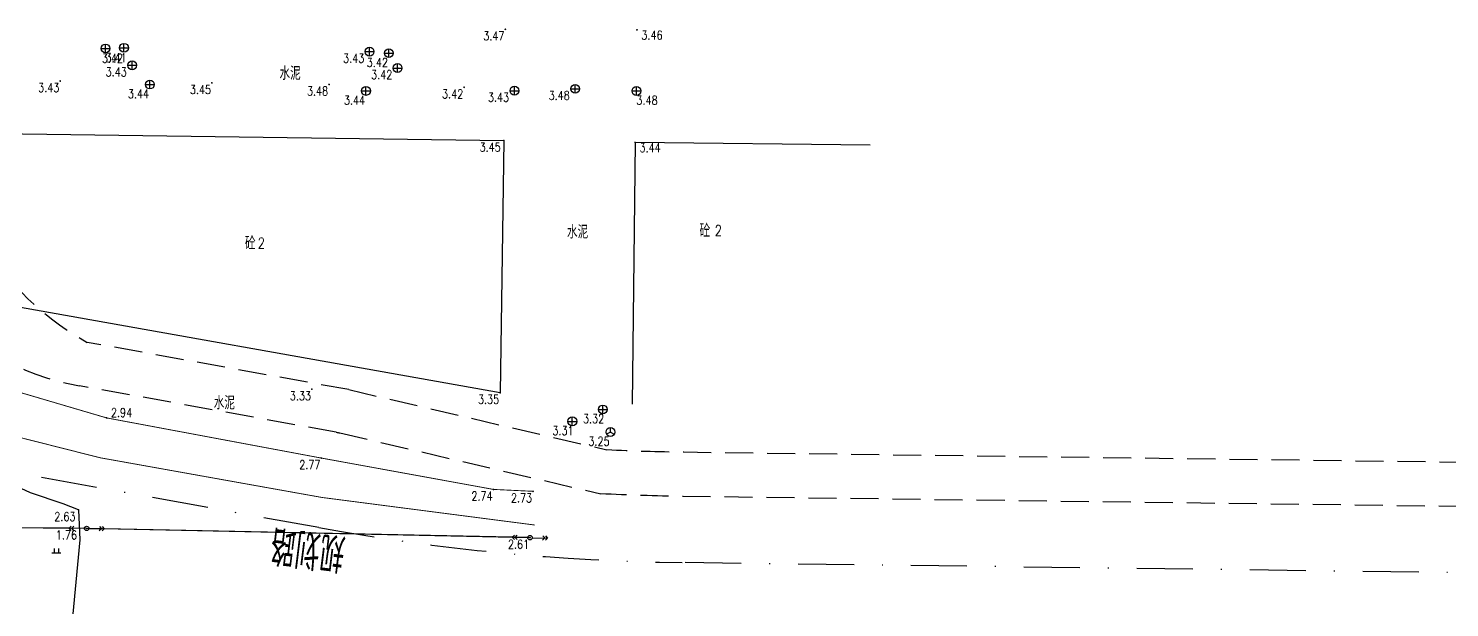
# Model space of a CAD drawing. Extents: x 500036 to 1001740, y 2543128 to 5086681.
# Drawn here: x 500819.1 to 500980.2, y 2544641.6 to 2544707.2 of the extents above; entities that cross this region are included whole.
import ezdxf
from ezdxf.enums import TextEntityAlignment as Align

# ---------------------------------------------------------------- set-up
doc = ezdxf.new("R2010")
doc.units = 0
doc.header["$LTSCALE"] = 0.5
doc.linetypes.add('DASHDOT', pattern=[25.4, 12.7, -6.35, 0, -6.35])
doc.linetypes.add('HIDDEN', pattern=[9.525, 6.35, -3.175])
doc.layers.get('0').update_dxf_attribs({"linetype": 'CONTINUOUS', "lineweight": 5})
for name, color, linetype in [('0-文字', 7, 'CONTINUOUS'), ('GCD', 8, 'CONTINUOUS'), ('L-道路中线', 6, 'DASHDOT'), ('地形图', 8, 'CONTINUOUS'), ('路基边线', 1, 'CONTINUOUS'), ('路面边线', 7, 'CONTINUOUS')]:
    doc.layers.add(name, color=color, linetype=linetype)
doc.styles.add('HZ', font='romans.shx', dxfattribs={"width": 0.8, "bigfont": 'hztxt.shx'})
doc.styles.get("Standard").update_dxf_attribs({"font": 'simplex1.shx', "width": 0.7, "bigfont": 'hztxt.shx'})
doc.linetypes.add('10421', pattern='A,2,[150,AAA.SHX,S=1,R=0,X=0,Y=1],1e-11', length=2)
doc.linetypes.add('1161', pattern='A,0,[149,AAA.SHX,S=0.15,R=0,X=0,Y=0],-1.6', length=1.6)

# ---------------------------------------------------------------- blocks, each defined once
blk = doc.blocks.new('gc013a')
at = {"linetype": 'Continuous'}
blk.add_line((0.5, 0), (4, 0), dxfattribs=at)
at = {"linetype": 'Continuous', "flags": 128}
for points in [[(2.88, 0.5), (3.38, 0), (2.88, -0.5)], [(3.5, 0.5), (4, 0), (3.5, -0.5)]]:
    blk.add_lwpolyline(points, dxfattribs=at)
blk = doc.blocks.new('gc048')
for q in [(-0.87, -0.5), (0, 1), (0.87, -0.5)]:
    blk.add_line((0, 0), q)
blk.add_circle((0, 0), 1)
blk = doc.blocks.new('gc043')
for p, q in [((-1, 0), (1, 0)), ((0, -1), (0, 1))]:
    blk.add_line(p, q)
blk.add_circle((0, 0), 1)
blk = doc.blocks.new('GC200')
at = {"linetype": 'Continuous', "const_width": 0.2, "flags": 128}
blk.add_lwpolyline([(-0.1, 0, 1), (0.1, 0, 1)], format="xyb", close=True, dxfattribs=at)
blk = doc.blocks.new('gc119')
for p, q in [((-1, 0), (1, 0)), ((-0.5, 1), (-0.5, 0)), ((0.5, 1), (0.5, 0))]:
    blk.add_line(p, q)
blk = doc.blocks.new('gc170')
at = {"linetype": 'Continuous'}
blk.add_circle((0, 0), 0.5, dxfattribs=at)

msp = doc.modelspace()

# ---------------------------------------------------------------- linework, layer by layer
at = {"layer": 'L-道路中线'}
msp.add_lwpolyline([(501053.45, 2544644.613), (500893.198, 2544646.695, -0.041449), (500852.01, 2544650.655), (500785.457, 2544662.675, 0.0265452), (500759.139, 2544665.999), (500527.527, 2544682.828), (500040.838, 2544652.965)], format="xyb", dxfattribs=at)
at = {"layer": '地形图', "linetype": 'Continuous'}
for p, q in [((500823.689, 2544650.587), (500778.485, 2544650.914)), ((500873.932, 2544649.561), (500827.689, 2544650.531))]:
    msp.add_line(p, q, dxfattribs=at)
at = {"layer": '地形图', "linetype": 'Continuous', "elevation": 3.391, "flags": 128}
msp.add_lwpolyline([(500812.619, 2544676.595), (500812.693, 2544681.259), (500812.822, 2544689.057), (500812.925, 2544695.381), (500872.964, 2544694.546), (500872.543, 2544665.949)], close=True, dxfattribs=at)
at = {"layer": '地形图', "linetype": 'Continuous', "elevation": 3.439, "flags": 128}
msp.add_lwpolyline([(500914.478, 2544694.022), (500887.844, 2544694.327), (500887.505, 2544664.66)], dxfattribs=at)
at = {"layer": '地形图', "linetype": 'Continuous', "const_width": 0.1, "flags": 128}
for points, elevation in [([(500683.183, 2544687.541), (500691.912, 2544686.53), (500695.529, 2544685.966), (500706.094, 2544683.832), (500722.063, 2544680.339), (500746.459, 2544674.682), (500773.961, 2544670.7), (500798.948, 2544665.735), (500827.195, 2544658.582), (500852.367, 2544654.077), (500876.489, 2544650.951)], 2.974), ([(500797.995, 2544674.519), (500805.125, 2544669.814), (500827.944, 2544663.099), (500852.277, 2544658.546), (500871.798, 2544654.99), (500876.273, 2544654.775)], 2.696)]:
    msp.add_lwpolyline(points, dxfattribs=dict(at, elevation=elevation))
at = {"layer": '地形图', "linetype": '10421', "flags": 128}
msp.add_lwpolyline([(500824.778, 2544652.659), (500823.029, 2544653.347), (500819.321, 2544654.618), (500817.783, 2544655.307), (500815.897, 2544656.181), (500809.999, 2544659.405), (500807.476, 2544660.519), (500805.308, 2544661.317), (500799.712, 2544663.139), (500797.924, 2544663.66), (500794.093, 2544664.694), (500788.612, 2544665.636), (500777.737, 2544667.152), (500772.9, 2544668.126), (500767.112, 2544669.5), (500760.894, 2544671.311), (500758.251, 2544672.034), (500755.349, 2544672.653), (500748.498, 2544673.829), (500738.944, 2544675.135), (500734.996, 2544675.827), (500729.876, 2544676.903), (500725.306, 2544677.9), (500721.832, 2544678.492), (500716.957, 2544678.903), (500707.961, 2544680.09), (500699.457, 2544681.42), (500694.042, 2544682.557), (500687.246, 2544684.274)], dxfattribs=at)
at = {"layer": '地形图', "linetype": 'Continuous', "flags": 128}
msp.add_lwpolyline([(500875.932, 2544649.519), (500825.689, 2544650.573), (500776.485, 2544650.928), (500718.276, 2544661.742)], dxfattribs=at)
at = {"layer": '地形图', "linetype": '1161', "flags": 128}
msp.add_lwpolyline([(500824.778, 2544652.659), (500824.919, 2544649.266), (500823.915, 2544638.878), (500824.036, 2544634.316), (500825.254, 2544632.092), (500830.983, 2544624.171), (500834.539, 2544618.751), (500840.941, 2544608.037), (500844.679, 2544602.806), (500849.93, 2544599.058), (500855.508, 2544596.185), (500860.163, 2544594.412), (500866.446, 2544592.38), (500870.689, 2544591.577), (500874.222, 2544593.235), (500881.043, 2544599.614), (500885.767, 2544604.578)], dxfattribs=at)
at = {"layer": '路基边线', "linetype": 'HIDDEN'}
for q in [(500825.761, 2544671.655), (500884.658, 2544659.467)]:
    msp.add_line((500855.408, 2544666.3), q, dxfattribs=at)
at = {"layer": '路基边线', "linetype": 'HIDDEN', "flags": 128}
msp.add_lwpolyline([(501053.612, 2544657.112), (500893.36, 2544659.194, -0.0091658), (500884.658, 2544659.467, -0.0096331)], format="xyb", dxfattribs=at)
at = {"layer": '路基边线', "linetype": 'HIDDEN'}
msp.add_arc((500842.426, 2544701.325), 34.03, 190.745, 240.67741, dxfattribs=at)
at = {"layer": '路面边线', "linetype": 'HIDDEN'}
for p, q in [((500853.965, 2544661.479), (500824.872, 2544666.734)), ((500854.394, 2544661.402), (500883.957, 2544654.496))]:
    msp.add_line(p, q, dxfattribs=at)
at = {"layer": '路面边线', "linetype": 'HIDDEN', "flags": 128}
msp.add_lwpolyline([(501053.547, 2544652.112), (500893.295, 2544654.194, -0.0096331), (500883.957, 2544654.496, -0.0096331)], format="xyb", dxfattribs=at)
at = {"layer": '路面边线', "linetype": 'HIDDEN'}
msp.add_arc((500830.204, 2544696.256), 30, 183.44337, 259.7617, dxfattribs=at)
at = {"layer": '路面边线'}
msp.add_arc((500896.446, 2544896.674), 239, 259.7617, 259.86627, dxfattribs=at)

# ---------------------------------------------------------------- block references
at = {"layer": '地形图', "linetype": 'Continuous'}
ref = msp.add_blockref('GC200', (500873.137, 2544707.149, 3.467), dxfattribs=dict(at, xscale=0.5, yscale=0.5, zscale=0.5))
ref.add_attrib('height', '3.47', dxfattribs={"layer": 'GCD', "linetype": 'Continuous', "height": 1, "style": 'HZ', "width": 0.8}).set_placement((500870.637, 2544706.399, 3.47), align=Align.MIDDLE_LEFT)
ref = msp.add_blockref('GC200', (500888.06, 2544707.084, 3.455), dxfattribs=dict(at, xscale=0.5, yscale=0.5, zscale=0.5))
ref.add_attrib('height', '3.46', dxfattribs={"layer": 'GCD', "linetype": 'Continuous', "height": 1, "style": 'HZ', "width": 0.8}).set_placement((500888.56, 2544706.484, 3.46), align=Align.MIDDLE_LEFT)
at = {"layer": '地形图', "linetype": 'Continuous', "xscale": 0.5, "yscale": 0.5}
for name, p in [('gc043', (500827.824, 2544704.981, 3.407)), ('gc043', (500829.919, 2544705.057, 3.417)), ('gc043', (500857.753, 2544704.616, 3.426)), ('gc043', (500859.934, 2544704.442, 3.419)), ('gc043', (500830.842, 2544703.067, 3.427)), ('gc043', (500860.927, 2544702.758, 3.424)), ('gc043', (500832.856, 2544700.885, 3.443)), ('gc043', (500857.342, 2544700.162, 3.44)), ('gc043', (500874.171, 2544700.192, 3.426)), ('gc043', (500881.049, 2544700.404, 3.484)), ('gc043', (500887.995, 2544700.158, 3.481)), ('gc043', (500880.727, 2544662.706, 3.311)), ('gc043', (500884.194, 2544664.055, 3.32)), ('gc048', (500885.052, 2544661.494, 3.251)), ('gc170', (500825.689, 2544650.573)), ('gc170', (500875.932, 2544649.519)), ('gc119', (500822.246, 2544647.788))]:
    msp.add_blockref(name, p, dxfattribs=at)
at = {"layer": '地形图', "linetype": 'Continuous'}
ref = msp.add_blockref('GC200', (500829.919, 2544705.057, 3.417), dxfattribs=dict(at, xscale=0.5, yscale=0.5, zscale=0.5))
ref.add_attrib('height', '3.42', dxfattribs={"layer": 'GCD', "linetype": 'Continuous', "height": 1, "style": 'HZ', "width": 0.8}).set_placement((500827.419, 2544703.857, 3.42), align=Align.MIDDLE_LEFT)
ref = msp.add_blockref('GC200', (500827.824, 2544704.981, 3.407), dxfattribs=dict(at, xscale=0.5, yscale=0.5, zscale=0.5))
ref.add_attrib('height', '3.41', dxfattribs={"layer": 'GCD', "linetype": 'Continuous', "height": 1, "style": 'HZ', "width": 0.8}).set_placement((500827.824, 2544703.931, 3.41), align=Align.MIDDLE_LEFT)
ref = msp.add_blockref('GC200', (500857.753, 2544704.616, 3.426), dxfattribs=dict(at, xscale=0.5, yscale=0.5, zscale=0.5))
ref.add_attrib('height', '3.43', dxfattribs={"layer": 'GCD', "linetype": 'Continuous', "height": 1, "style": 'HZ', "width": 0.8}).set_placement((500854.753, 2544703.866, 3.43), align=Align.MIDDLE_LEFT)
ref = msp.add_blockref('GC200', (500859.934, 2544704.442, 3.419), dxfattribs=dict(at, xscale=0.5, yscale=0.5, zscale=0.5))
ref.add_attrib('height', '3.42', dxfattribs={"layer": 'GCD', "linetype": 'Continuous', "height": 1, "style": 'HZ', "width": 0.8}).set_placement((500857.434, 2544703.392, 3.42), align=Align.MIDDLE_LEFT)
ref = msp.add_blockref('GC200', (500830.842, 2544703.067, 3.427), dxfattribs=dict(at, xscale=0.5, yscale=0.5, zscale=0.5))
ref.add_attrib('height', '3.43', dxfattribs={"layer": 'GCD', "linetype": 'Continuous', "height": 1, "style": 'HZ', "width": 0.8}).set_placement((500827.842, 2544702.317, 3.43), align=Align.MIDDLE_LEFT)
ref = msp.add_blockref('GC200', (500860.927, 2544702.758, 3.424), dxfattribs=dict(at, xscale=0.5, yscale=0.5, zscale=0.5))
ref.add_attrib('height', '3.42', dxfattribs={"layer": 'GCD', "linetype": 'Continuous', "height": 1, "style": 'HZ', "width": 0.8}).set_placement((500857.927, 2544702.008, 3.42), align=Align.MIDDLE_LEFT)
ref = msp.add_blockref('GC200', (500822.691, 2544701.287, 3.429), dxfattribs=dict(at, xscale=0.5, yscale=0.5, zscale=0.5))
ref.add_attrib('height', '3.43', dxfattribs={"layer": 'GCD', "linetype": 'Continuous', "height": 1, "style": 'HZ', "width": 0.8}).set_placement((500820.191, 2544700.537, 3.43), align=Align.MIDDLE_LEFT)
ref = msp.add_blockref('GC200', (500832.856, 2544700.885, 3.443), dxfattribs=dict(at, xscale=0.5, yscale=0.5, zscale=0.5))
ref.add_attrib('height', '3.44', dxfattribs={"layer": 'GCD', "linetype": 'Continuous', "height": 1, "style": 'HZ', "width": 0.8}).set_placement((500830.356, 2544699.835, 3.44), align=Align.MIDDLE_LEFT)
ref = msp.add_blockref('GC200', (500839.884, 2544701.071, 3.454), dxfattribs=dict(at, xscale=0.5, yscale=0.5, zscale=0.5))
ref.add_attrib('height', '3.45', dxfattribs={"layer": 'GCD', "linetype": 'Continuous', "height": 1, "style": 'HZ', "width": 0.8}).set_placement((500837.384, 2544700.321, 3.45), align=Align.MIDDLE_LEFT)
ref = msp.add_blockref('GC200', (500853.159, 2544700.897, 3.477), dxfattribs=dict(at, xscale=0.5, yscale=0.5, zscale=0.5))
ref.add_attrib('height', '3.48', dxfattribs={"layer": 'GCD', "linetype": 'Continuous', "height": 1, "style": 'HZ', "width": 0.8}).set_placement((500850.659, 2544700.147, 3.48), align=Align.MIDDLE_LEFT)
ref = msp.add_blockref('GC200', (500857.342, 2544700.162, 3.44), dxfattribs=dict(at, xscale=0.5, yscale=0.5, zscale=0.5))
ref.add_attrib('height', '3.44', dxfattribs={"layer": 'GCD', "linetype": 'Continuous', "height": 1, "style": 'HZ', "width": 0.8}).set_placement((500854.842, 2544699.112, 3.44), align=Align.MIDDLE_LEFT)
ref = msp.add_blockref('GC200', (500868.466, 2544700.572, 3.424), dxfattribs=dict(at, xscale=0.5, yscale=0.5, zscale=0.5))
ref.add_attrib('height', '3.42', dxfattribs={"layer": 'GCD', "linetype": 'Continuous', "height": 1, "style": 'HZ', "width": 0.8}).set_placement((500865.966, 2544699.822, 3.42), align=Align.MIDDLE_LEFT)
ref = msp.add_blockref('GC200', (500874.171, 2544700.192, 3.426), dxfattribs=dict(at, xscale=0.5, yscale=0.5, zscale=0.5))
ref.add_attrib('height', '3.43', dxfattribs={"layer": 'GCD', "linetype": 'Continuous', "height": 1, "style": 'HZ', "width": 0.8}).set_placement((500871.171, 2544699.442, 3.43), align=Align.MIDDLE_LEFT)
ref = msp.add_blockref('GC200', (500881.049, 2544700.404, 3.484), dxfattribs=dict(at, xscale=0.5, yscale=0.5, zscale=0.5))
ref.add_attrib('height', '3.48', dxfattribs={"layer": 'GCD', "linetype": 'Continuous', "height": 1, "style": 'HZ', "width": 0.8}).set_placement((500878.049, 2544699.654, 3.48), align=Align.MIDDLE_LEFT)
ref = msp.add_blockref('GC200', (500887.995, 2544700.158, 3.481), dxfattribs=dict(at, xscale=0.5, yscale=0.5, zscale=0.5))
ref.add_attrib('height', '3.48', dxfattribs={"layer": 'GCD', "linetype": 'Continuous', "height": 1, "style": 'HZ', "width": 0.8}).set_placement((500887.995, 2544699.108, 3.48), align=Align.MIDDLE_LEFT)
ref = msp.add_blockref('GC200', (500872.964, 2544694.546, 3.454), dxfattribs=dict(at, xscale=0.5, yscale=0.5, zscale=0.5))
ref.add_attrib('height', '3.45', dxfattribs={"layer": 'GCD', "linetype": 'Continuous', "height": 1, "style": 'HZ', "width": 0.8}).set_placement((500870.214, 2544693.796, 3.45), align=Align.MIDDLE_LEFT)
ref = msp.add_blockref('GC200', (500887.844, 2544694.327, 3.439), dxfattribs=dict(at, xscale=0.5, yscale=0.5, zscale=0.5))
ref.add_attrib('height', '3.44', dxfattribs={"layer": 'GCD', "linetype": 'Continuous', "height": 1, "style": 'HZ', "width": 0.8}).set_placement((500888.344, 2544693.727, 3.44), align=Align.MIDDLE_LEFT)
ref = msp.add_blockref('GC200', (500851.213, 2544666.355, 3.328), dxfattribs=dict(at, xscale=0.5, yscale=0.5, zscale=0.5))
ref.add_attrib('height', '3.33', dxfattribs={"layer": 'GCD', "linetype": 'Continuous', "height": 1, "style": 'HZ', "width": 0.8}).set_placement((500848.713, 2544665.605, 3.33), align=Align.MIDDLE_LEFT)
ref = msp.add_blockref('GC200', (500872.543, 2544665.949, 3.348), dxfattribs=dict(at, xscale=0.5, yscale=0.5, zscale=0.5))
ref.add_attrib('height', '3.35', dxfattribs={"layer": 'GCD', "linetype": 'Continuous', "height": 1, "style": 'HZ', "width": 0.8}).set_placement((500870.043, 2544665.199, 3.35), align=Align.MIDDLE_LEFT)
ref = msp.add_blockref('GC200', (500827.944, 2544663.099, 2.943), dxfattribs=dict(at, xscale=0.5, yscale=0.5, zscale=0.5))
ref.add_attrib('height', '2.94', dxfattribs={"layer": 'GCD', "linetype": 'Continuous', "height": 1, "style": 'HZ', "width": 0.8}).set_placement((500828.444, 2544663.699, 2.94), align=Align.MIDDLE_LEFT)
ref = msp.add_blockref('GC200', (500884.194, 2544664.055, 3.32), dxfattribs=dict(at, xscale=0.5, yscale=0.5, zscale=0.5))
ref.add_attrib('height', '3.32', dxfattribs={"layer": 'GCD', "linetype": 'Continuous', "height": 1, "style": 'HZ', "width": 0.8}).set_placement((500881.944, 2544663.005, 3.32), align=Align.MIDDLE_LEFT)
ref = msp.add_blockref('GC200', (500880.727, 2544662.706, 3.311), dxfattribs=dict(at, xscale=0.5, yscale=0.5, zscale=0.5))
ref.add_attrib('height', '3.31', dxfattribs={"layer": 'GCD', "linetype": 'Continuous', "height": 1, "style": 'HZ', "width": 0.8}).set_placement((500878.477, 2544661.656, 3.31), align=Align.MIDDLE_LEFT)
ref = msp.add_blockref('GC200', (500885.052, 2544661.494, 3.251), dxfattribs=dict(at, xscale=0.5, yscale=0.5, zscale=0.5))
ref.add_attrib('height', '3.25', dxfattribs={"layer": 'GCD', "linetype": 'Continuous', "height": 1, "style": 'HZ', "width": 0.8}).set_placement((500882.552, 2544660.444, 3.25), align=Align.MIDDLE_LEFT)
ref = msp.add_blockref('GC200', (500852.277, 2544658.546, 2.767), dxfattribs=dict(at, xscale=0.5, yscale=0.5, zscale=0.5))
ref.add_attrib('height', '2.77', dxfattribs={"layer": 'GCD', "linetype": 'Continuous', "height": 1, "style": 'HZ', "width": 0.8}).set_placement((500849.777, 2544657.796, 2.77), align=Align.MIDDLE_LEFT)
ref = msp.add_blockref('GC200', (500871.798, 2544654.99, 2.735), dxfattribs=dict(at, xscale=0.5, yscale=0.5, zscale=0.5))
ref.add_attrib('height', '2.74', dxfattribs={"layer": 'GCD', "linetype": 'Continuous', "height": 1, "style": 'HZ', "width": 0.8}).set_placement((500869.298, 2544654.24, 2.74), align=Align.MIDDLE_LEFT)
ref = msp.add_blockref('GC200', (500876.273, 2544654.775, 2.726), dxfattribs=dict(at, xscale=0.5, yscale=0.5, zscale=0.5))
ref.add_attrib('height', '2.73', dxfattribs={"layer": 'GCD', "linetype": 'Continuous', "height": 1, "style": 'HZ', "width": 0.8}).set_placement((500873.773, 2544654.025, 2.73), align=Align.MIDDLE_LEFT)
ref = msp.add_blockref('GC200', (500824.778, 2544652.659, 2.629), dxfattribs=dict(at, xscale=0.5, yscale=0.5, zscale=0.5))
ref.add_attrib('height', '2.63', dxfattribs={"layer": 'GCD', "linetype": 'Continuous', "height": 1, "style": 'HZ', "width": 0.8}).set_placement((500822.028, 2544651.909, 2.63), align=Align.MIDDLE_LEFT)
ref = msp.add_blockref('GC200', (500825.689, 2544650.573, 1.762), dxfattribs=dict(at, xscale=0.5, yscale=0.5, zscale=0.5))
ref.add_attrib('height', '1.76', dxfattribs={"layer": 'GCD', "linetype": 'Continuous', "height": 1, "style": 'HZ', "width": 0.8}).set_placement((500822.189, 2544649.823, 1.76), align=Align.MIDDLE_LEFT)
at = {"layer": '地形图', "linetype": 'Continuous', "yscale": 0.5}
for p, xscale, rotation in [((500825.689, 2544650.573), 0.4999999999750807, 179.5866278157509), ((500825.689, 2544650.573), 0.5000000000049403, 358.7982035924983), ((500875.932, 2544649.519), 0.5000000000049403, 178.7982035924984), ((500875.932, 2544649.519), 0.5000000000049403, 358.7982035924983)]:
    msp.add_blockref('gc013a', p, dxfattribs=dict(at, xscale=xscale, rotation=rotation))
at = {"layer": '地形图', "linetype": 'Continuous'}
ref = msp.add_blockref('GC200', (500875.932, 2544649.519, 2.607), dxfattribs=dict(at, xscale=0.5, yscale=0.5, zscale=0.5))
ref.add_attrib('height', '2.61', dxfattribs={"layer": 'GCD', "linetype": 'Continuous', "height": 1, "style": 'HZ', "width": 0.8}).set_placement((500873.432, 2544648.769, 2.61), align=Align.MIDDLE_LEFT)

# ---------------------------------------------------------------- texts
at = {"layer": '0-文字', "ltscale": 1000, "width": 0.7}
msp.add_text('规划路', height=4, rotation=172.96935, dxfattribs=at).set_placement((500846.582, 2544648.733, 3.235), align=Align.MIDDLE_RIGHT)
at = {"layer": '地形图', "linetype": 'Continuous', "style": 'HZ', "width": 0.8}
for p in [(500848.746, 2544702.242), (500881.327, 2544684.249), (500841.293, 2544664.883)]:
    msp.add_text('水泥', height=1.5, dxfattribs=at).set_placement(p, align=Align.MIDDLE)
for p in [(500896.359, 2544684.336), (500844.832, 2544682.919)]:
    msp.add_text('砼', height=1.5, dxfattribs=at).set_placement(p, align=Align.MIDDLE_RIGHT)
for p in [(500896.859, 2544684.336), (500845.082, 2544682.919)]:
    msp.add_text('2', height=1.2, dxfattribs=at).set_placement(p, align=Align.MIDDLE_LEFT)

doc.saveas('drawing.dxf')
